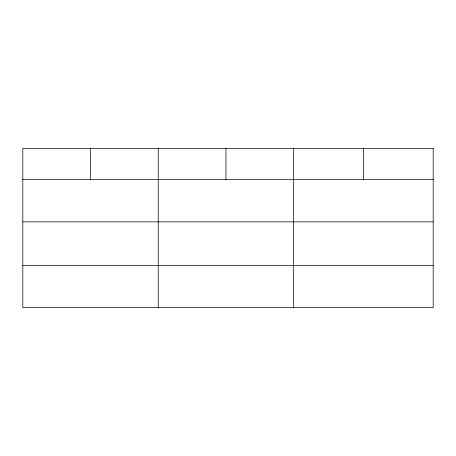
<?xml version="1.0" encoding="UTF-8"?>
<svg xmlns="http://www.w3.org/2000/svg" width="456" height="456" viewBox="0 0 456 456"><rect width="100%" height="100%" fill="white"/><g stroke="black" fill="none" stroke-linecap="round" stroke-linejoin="round"><path stroke-width="0.68" d="M22.8 179.647L433.2 179.647M22.8 221.861L433.2 221.861M22.8 265.358L433.2 265.358M363.432 148.422L363.432 179.647M293.664 148.422L293.664 307.578M225.948 148.422L225.948 179.647M158.232 148.422L158.232 307.578M90.516 148.422L90.516 179.647M433.2 148.422L22.8 148.422L22.8 307.578L433.2 307.578L433.2 148.422"/></g></svg>
